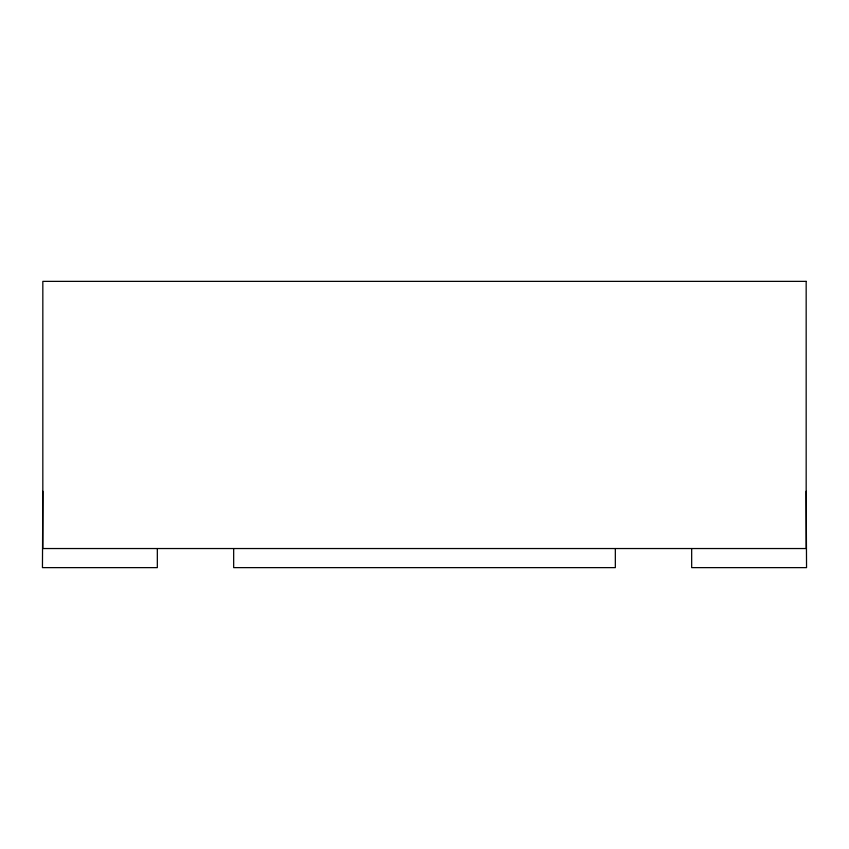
<?xml version="1.0" encoding="UTF-8"?>
<svg xmlns="http://www.w3.org/2000/svg" width="849" height="849" viewBox="0 0 849 849"><rect width="100%" height="100%" fill="white"/><g stroke="black" fill="none" stroke-linecap="round" stroke-linejoin="round"><path stroke-width="1.27" d="M42.832 491.295L42.45 567.631L157.33 567.631L157.33 548.539M806.168 491.295L806.55 567.631L691.67 567.631L691.67 548.539M615.334 548.539L615.334 567.631L233.666 567.631L233.666 548.539M806.168 281.369L42.832 281.369L42.832 548.539L806.168 548.539L806.168 281.369"/></g></svg>
